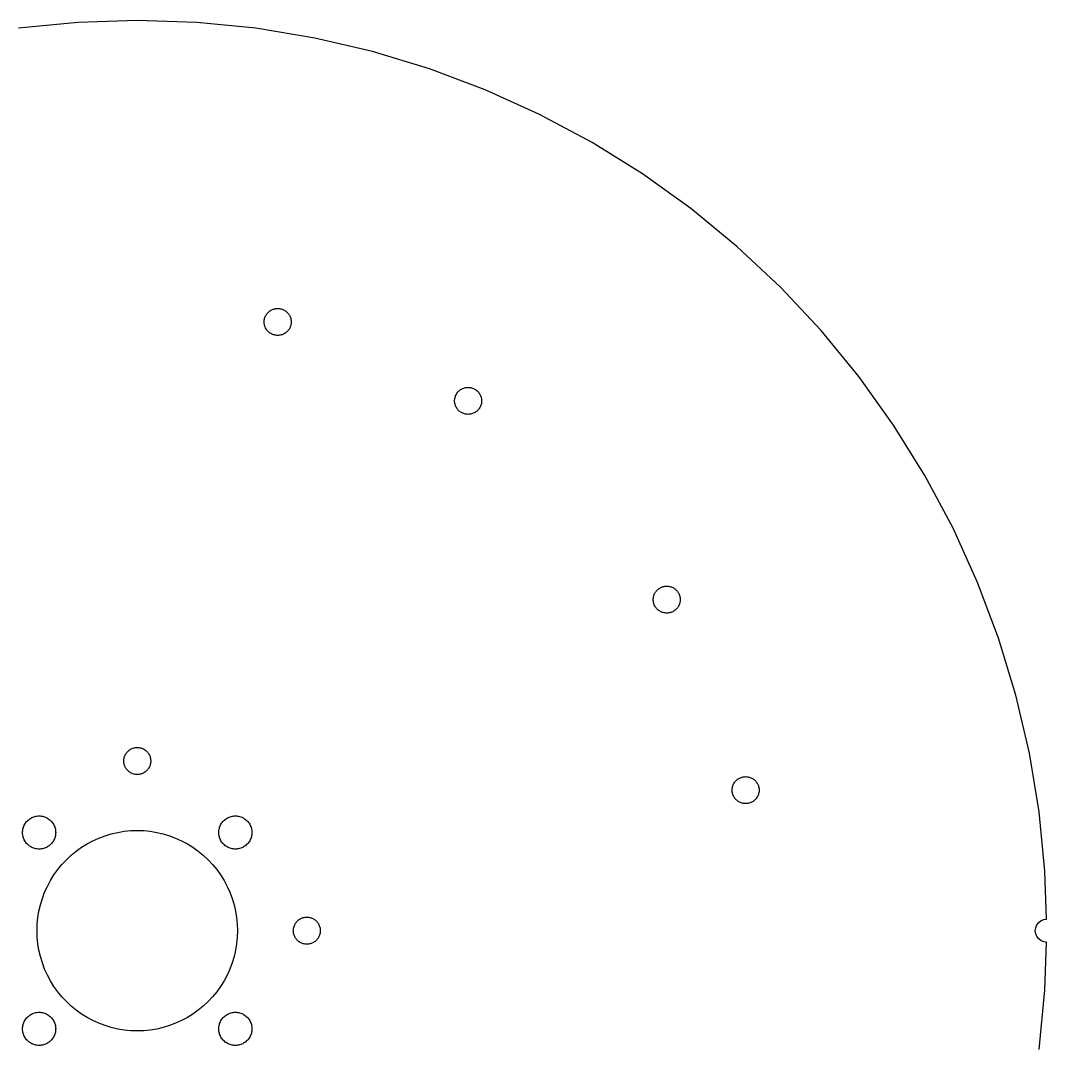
# Model space of a CAD drawing. Header units: metres. Extents: x -118 to 118, y -118 to 118.
# Drawn here: x -15.1 to 118, y -15.1 to 118 of the extents above; entities that cross this region are included whole.
import ezdxf

# ---------------------------------------------------------------- set-up
doc = ezdxf.new("R2010")
doc.units = ezdxf.units.M

msp = doc.modelspace()

# ---------------------------------------------------------------- linework, layer by layer
for p, q in [((-7.71756, 117.747), (-15.4021, 116.99)), ((0, 118), (-7.71756, 117.747)), ((7.71756, 117.747), (0, 118)), ((15.4021, 116.99), (7.71756, 117.747)), ((23.0206, 115.733), (15.4021, 116.99)), ((30.5406, 113.979), (23.0206, 115.733)), ((37.9299, 111.738), (30.5406, 113.979)), ((45.1566, 109.018), (37.9299, 111.738)), ((52.1901, 105.831), (45.1566, 109.018)), ((59, 102.191), (52.1901, 105.831)), ((65.5573, 98.1134), (59, 102.191)), ((71.8338, 93.6157), (65.5573, 98.1134)), ((77.8028, 88.7171), (71.8338, 93.6157)), ((83.4386, 83.4386), (77.8028, 88.7171)), ((88.7171, 77.8028), (83.4386, 83.4386)), ((16.7055, 79.799), (16.766, 79.8962)), ((16.766, 79.8962), (16.8327, 79.9893)), ((16.8327, 79.9893), (16.9053, 80.0778)), ((16.9053, 80.0778), (16.9836, 80.1614)), ((16.9836, 80.1614), (17.0672, 80.2397)), ((17.0672, 80.2397), (17.1557, 80.3123)), ((17.1557, 80.3123), (17.2488, 80.379)), ((17.2488, 80.379), (17.346, 80.4395)), ((17.346, 80.4395), (17.447, 80.4935)), ((17.447, 80.4935), (17.5513, 80.5408)), ((17.5513, 80.5408), (17.6585, 80.5811)), ((17.6585, 80.5811), (17.7681, 80.6143)), ((17.7681, 80.6143), (17.8796, 80.6403)), ((17.8796, 80.6403), (17.9926, 80.659)), ((17.9926, 80.659), (18.1066, 80.6702)), ((18.1066, 80.6702), (18.221, 80.674)), ((18.221, 80.674), (18.3355, 80.6702)), ((18.3355, 80.6702), (18.4494, 80.659)), ((18.4494, 80.659), (18.5624, 80.6403)), ((18.5624, 80.6403), (18.674, 80.6143)), ((18.674, 80.6143), (18.7836, 80.5811)), ((18.7836, 80.5811), (18.8907, 80.5408)), ((18.8907, 80.5408), (18.995, 80.4935)), ((18.995, 80.4935), (19.096, 80.4395)), ((19.096, 80.4395), (19.1933, 80.379)), ((19.1933, 80.379), (19.2864, 80.3123)), ((19.2864, 80.3123), (19.3749, 80.2397)), ((19.3749, 80.2397), (19.4585, 80.1614)), ((19.4585, 80.1614), (19.5367, 80.0778)), ((19.5367, 80.0778), (19.6094, 79.9893)), ((19.6094, 79.9893), (19.6761, 79.8962)), ((19.6761, 79.8962), (19.7366, 79.799)), ((16.471, 78.924), (16.4748, 79.0384)), ((16.4748, 78.8095), (16.471, 78.924)), ((16.4748, 79.0384), (16.486, 79.1524)), ((16.486, 78.6955), (16.4748, 78.8095)), ((16.486, 79.1524), (16.5047, 79.2654)), ((16.5047, 78.5826), (16.486, 78.6955)), ((16.5047, 79.2654), (16.5307, 79.3769)), ((16.5307, 78.471), (16.5047, 78.5826)), ((16.5307, 79.3769), (16.5639, 79.4865)), ((16.5639, 79.4865), (16.6042, 79.5937)), ((16.6042, 79.5937), (16.6515, 79.698)), ((16.6515, 79.698), (16.7055, 79.799)), ((19.7366, 79.799), (19.7906, 79.698)), ((19.7906, 79.698), (19.8378, 79.5937)), ((19.8378, 79.5937), (19.8782, 79.4865)), ((19.8782, 79.4865), (19.9114, 79.3769)), ((19.9114, 79.3769), (19.9374, 79.2654)), ((19.9374, 78.5826), (19.9114, 78.471)), ((19.9374, 79.2654), (19.9561, 79.1524)), ((19.9561, 78.6955), (19.9374, 78.5826)), ((19.9561, 79.1524), (19.9673, 79.0384)), ((19.9673, 78.8095), (19.9561, 78.6955)), ((19.9673, 79.0384), (19.971, 78.924)), ((19.971, 78.924), (19.9673, 78.8095)), ((16.5639, 78.3615), (16.5307, 78.471)), ((16.6042, 78.2543), (16.5639, 78.3615)), ((16.6515, 78.15), (16.6042, 78.2543)), ((16.7055, 78.049), (16.6515, 78.15)), ((16.766, 77.9517), (16.7055, 78.049)), ((16.8327, 77.8586), (16.766, 77.9517)), ((16.9053, 77.7701), (16.8327, 77.8586)), ((16.9836, 77.6865), (16.9053, 77.7701)), ((17.0672, 77.6082), (16.9836, 77.6865)), ((17.1557, 77.5356), (17.0672, 77.6082)), ((17.2488, 77.4689), (17.1557, 77.5356)), ((17.346, 77.4084), (17.2488, 77.4689)), ((17.447, 77.3544), (17.346, 77.4084)), ((17.5513, 77.3072), (17.447, 77.3544)), ((17.6585, 77.2668), (17.5513, 77.3072)), ((17.7681, 77.2336), (17.6585, 77.2668)), ((17.8796, 77.2076), (17.7681, 77.2336)), ((18.674, 77.2336), (18.5624, 77.2076)), ((18.7836, 77.2668), (18.674, 77.2336)), ((18.8907, 77.3072), (18.7836, 77.2668)), ((18.995, 77.3544), (18.8907, 77.3072)), ((19.096, 77.4084), (18.995, 77.3544)), ((19.1933, 77.4689), (19.096, 77.4084)), ((19.2864, 77.5356), (19.1933, 77.4689)), ((19.3749, 77.6082), (19.2864, 77.5356)), ((19.4585, 77.6865), (19.3749, 77.6082)), ((19.5367, 77.7701), (19.4585, 77.6865)), ((19.6094, 77.8586), (19.5367, 77.7701)), ((19.6761, 77.9517), (19.6094, 77.8586)), ((19.7366, 78.049), (19.6761, 77.9517)), ((19.7906, 78.15), (19.7366, 78.049)), ((19.8378, 78.2543), (19.7906, 78.15)), ((19.8782, 78.3615), (19.8378, 78.2543)), ((19.9114, 78.471), (19.8782, 78.3615)), ((93.6157, 71.8338), (88.7171, 77.8028)), ((17.9926, 77.1889), (17.8796, 77.2076)), ((18.1066, 77.1777), (17.9926, 77.1889)), ((18.221, 77.174), (18.1066, 77.1777)), ((18.3355, 77.1777), (18.221, 77.174)), ((18.4494, 77.1889), (18.3355, 77.1777)), ((18.5624, 77.2076), (18.4494, 77.1889)), ((98.1134, 65.5573), (93.6157, 71.8338)), ((41.2331, 69.1448), (41.2663, 69.2544)), ((41.2663, 69.2544), (41.3067, 69.3616)), ((41.3067, 69.3616), (41.3539, 69.4659)), ((41.3539, 69.4659), (41.4079, 69.5669)), ((41.4079, 69.5669), (41.4684, 69.6641)), ((41.4684, 69.6641), (41.5351, 69.7572)), ((41.5351, 69.7572), (41.6077, 69.8457)), ((41.6077, 69.8457), (41.686, 69.9293)), ((41.686, 69.9293), (41.7696, 70.0076)), ((41.7696, 70.0076), (41.8581, 70.0803)), ((41.8581, 70.0803), (41.9512, 70.147)), ((41.9512, 70.147), (42.0484, 70.2074)), ((42.0484, 70.2074), (42.1494, 70.2614)), ((42.1494, 70.2614), (42.2538, 70.3087)), ((42.2538, 70.3087), (42.3609, 70.349)), ((42.3609, 70.349), (42.4705, 70.3823)), ((42.4705, 70.3823), (42.582, 70.4083)), ((42.582, 70.4083), (42.695, 70.4269)), ((42.695, 70.4269), (42.809, 70.4381)), ((42.809, 70.4381), (42.9234, 70.4419)), ((42.9234, 70.4419), (43.0379, 70.4381)), ((43.0379, 70.4381), (43.1519, 70.4269)), ((43.1519, 70.4269), (43.2649, 70.4083)), ((43.2649, 70.4083), (43.3764, 70.3823)), ((43.3764, 70.3823), (43.486, 70.349)), ((43.486, 70.349), (43.5932, 70.3087)), ((43.5932, 70.3087), (43.6975, 70.2614)), ((43.6975, 70.2614), (43.7984, 70.2074)), ((43.7984, 70.2074), (43.8957, 70.147)), ((43.8957, 70.147), (43.9888, 70.0803)), ((43.9888, 70.0803), (44.0773, 70.0076)), ((44.0773, 70.0076), (44.1609, 69.9293)), ((44.1609, 69.9293), (44.2392, 69.8457)), ((44.2392, 69.8457), (44.3118, 69.7572)), ((44.3118, 69.7572), (44.3785, 69.6641)), ((44.3785, 69.6641), (44.439, 69.5669)), ((44.439, 69.5669), (44.493, 69.4659)), ((44.493, 69.4659), (44.5402, 69.3616)), ((44.5402, 69.3616), (44.5806, 69.2544)), ((44.5806, 69.2544), (44.6138, 69.1448)), ((41.1734, 68.6919), (41.1772, 68.8064)), ((41.1772, 68.5774), (41.1734, 68.6919)), ((41.1772, 68.8064), (41.1884, 68.9203)), ((41.1884, 68.4635), (41.1772, 68.5774)), ((41.1884, 68.9203), (41.2071, 69.0333)), ((41.2071, 68.3505), (41.1884, 68.4635)), ((41.2071, 69.0333), (41.2331, 69.1448)), ((41.2331, 68.239), (41.2071, 68.3505)), ((41.2663, 68.1294), (41.2331, 68.239)), ((41.3067, 68.0222), (41.2663, 68.1294)), ((41.3539, 67.9179), (41.3067, 68.0222)), ((41.4079, 67.8169), (41.3539, 67.9179)), ((44.493, 67.9179), (44.439, 67.8169)), ((44.5402, 68.0222), (44.493, 67.9179)), ((44.5806, 68.1294), (44.5402, 68.0222)), ((44.6138, 68.239), (44.5806, 68.1294)), ((44.6138, 69.1448), (44.6398, 69.0333)), ((44.6398, 68.3505), (44.6138, 68.239)), ((44.6398, 69.0333), (44.6585, 68.9203)), ((44.6585, 68.4635), (44.6398, 68.3505)), ((44.6585, 68.9203), (44.6697, 68.8064)), ((44.6697, 68.5774), (44.6585, 68.4635)), ((44.6697, 68.8064), (44.6734, 68.6919)), ((44.6734, 68.6919), (44.6697, 68.5774)), ((41.4684, 67.7196), (41.4079, 67.8169)), ((41.5351, 67.6266), (41.4684, 67.7196)), ((41.6077, 67.538), (41.5351, 67.6266)), ((41.686, 67.4545), (41.6077, 67.538)), ((41.7696, 67.3762), (41.686, 67.4545)), ((41.8581, 67.3035), (41.7696, 67.3762)), ((41.9512, 67.2368), (41.8581, 67.3035)), ((42.0484, 67.1763), (41.9512, 67.2368)), ((42.1494, 67.1224), (42.0484, 67.1763)), ((42.2538, 67.0751), (42.1494, 67.1224)), ((42.3609, 67.0348), (42.2538, 67.0751)), ((42.4705, 67.0015), (42.3609, 67.0348)), ((42.582, 66.9755), (42.4705, 67.0015)), ((42.695, 66.9569), (42.582, 66.9755)), ((42.809, 66.9456), (42.695, 66.9569)), ((42.9234, 66.9419), (42.809, 66.9456)), ((43.0379, 66.9456), (42.9234, 66.9419)), ((43.1519, 66.9569), (43.0379, 66.9456)), ((43.2649, 66.9755), (43.1519, 66.9569)), ((43.3764, 67.0015), (43.2649, 66.9755)), ((43.486, 67.0348), (43.3764, 67.0015)), ((43.5932, 67.0751), (43.486, 67.0348)), ((43.6975, 67.1224), (43.5932, 67.0751)), ((43.7984, 67.1763), (43.6975, 67.1224)), ((43.8957, 67.2368), (43.7984, 67.1763)), ((43.9888, 67.3035), (43.8957, 67.2368)), ((44.0773, 67.3762), (43.9888, 67.3035)), ((44.1609, 67.4545), (44.0773, 67.3762)), ((44.2392, 67.538), (44.1609, 67.4545)), ((44.3118, 67.6266), (44.2392, 67.538)), ((44.3785, 67.7196), (44.3118, 67.6266)), ((44.439, 67.8169), (44.3785, 67.7196)), ((102.191, 59), (98.1134, 65.5573)), ((105.831, 52.1901), (102.191, 59)), ((109.018, 45.1566), (105.831, 52.1901)), ((67.2368, 43.8957), (67.3035, 43.9888)), ((67.3035, 43.9888), (67.3762, 44.0773)), ((67.3762, 44.0773), (67.4545, 44.1609)), ((67.4545, 44.1609), (67.538, 44.2392)), ((67.538, 44.2392), (67.6266, 44.3118)), ((67.6266, 44.3118), (67.7196, 44.3785)), ((67.7196, 44.3785), (67.8169, 44.439)), ((67.8169, 44.439), (67.9179, 44.493)), ((67.9179, 44.493), (68.0222, 44.5402)), ((68.0222, 44.5402), (68.1294, 44.5806)), ((68.1294, 44.5806), (68.239, 44.6138)), ((68.239, 44.6138), (68.3505, 44.6398)), ((68.3505, 44.6398), (68.4635, 44.6585)), ((68.4635, 44.6585), (68.5774, 44.6697)), ((68.5774, 44.6697), (68.6919, 44.6734)), ((68.6919, 44.6734), (68.8064, 44.6697)), ((68.8064, 44.6697), (68.9203, 44.6585)), ((68.9203, 44.6585), (69.0333, 44.6398)), ((69.0333, 44.6398), (69.1448, 44.6138)), ((69.1448, 44.6138), (69.2544, 44.5806)), ((69.2544, 44.5806), (69.3616, 44.5402)), ((69.3616, 44.5402), (69.4659, 44.493)), ((69.4659, 44.493), (69.5669, 44.439)), ((69.5669, 44.439), (69.6641, 44.3785)), ((69.6641, 44.3785), (69.7572, 44.3118)), ((69.7572, 44.3118), (69.8457, 44.2392)), ((69.8457, 44.2392), (69.9293, 44.1609)), ((69.9293, 44.1609), (70.0076, 44.0773)), ((70.0076, 44.0773), (70.0803, 43.9888)), ((70.0803, 43.9888), (70.147, 43.8957)), ((111.738, 37.9299), (109.018, 45.1566)), ((66.9419, 42.9234), (66.9456, 43.0379)), ((66.9456, 42.809), (66.9419, 42.9234)), ((66.9456, 43.0379), (66.9569, 43.1519)), ((66.9569, 42.695), (66.9456, 42.809)), ((66.9569, 43.1519), (66.9755, 43.2649)), ((66.9755, 42.582), (66.9569, 42.695)), ((66.9755, 43.2649), (67.0015, 43.3764)), ((67.0015, 43.3764), (67.0348, 43.486)), ((67.0348, 43.486), (67.0751, 43.5932)), ((67.0751, 43.5932), (67.1224, 43.6975)), ((67.1224, 43.6975), (67.1763, 43.7984)), ((67.1763, 43.7984), (67.2368, 43.8957)), ((70.147, 43.8957), (70.2074, 43.7984)), ((70.2074, 43.7984), (70.2614, 43.6975)), ((70.2614, 43.6975), (70.3087, 43.5932)), ((70.3087, 43.5932), (70.349, 43.486)), ((70.349, 43.486), (70.3823, 43.3764)), ((70.3823, 43.3764), (70.4083, 43.2649)), ((70.4083, 43.2649), (70.4269, 43.1519)), ((70.4269, 42.695), (70.4083, 42.582)), ((70.4269, 43.1519), (70.4381, 43.0379)), ((70.4381, 42.809), (70.4269, 42.695)), ((70.4381, 43.0379), (70.4419, 42.9234)), ((70.4419, 42.9234), (70.4381, 42.809)), ((67.0015, 42.4705), (66.9755, 42.582)), ((67.0348, 42.3609), (67.0015, 42.4705)), ((67.0751, 42.2538), (67.0348, 42.3609)), ((67.1224, 42.1494), (67.0751, 42.2538)), ((67.1763, 42.0484), (67.1224, 42.1494)), ((67.2368, 41.9512), (67.1763, 42.0484)), ((67.3035, 41.8581), (67.2368, 41.9512)), ((67.3762, 41.7696), (67.3035, 41.8581)), ((67.4545, 41.686), (67.3762, 41.7696)), ((67.538, 41.6077), (67.4545, 41.686)), ((67.6266, 41.5351), (67.538, 41.6077)), ((67.7196, 41.4684), (67.6266, 41.5351)), ((67.8169, 41.4079), (67.7196, 41.4684)), ((67.9179, 41.3539), (67.8169, 41.4079)), ((68.0222, 41.3067), (67.9179, 41.3539)), ((68.1294, 41.2663), (68.0222, 41.3067)), ((69.3616, 41.3067), (69.2544, 41.2663)), ((69.4659, 41.3539), (69.3616, 41.3067)), ((69.5669, 41.4079), (69.4659, 41.3539)), ((69.6641, 41.4684), (69.5669, 41.4079)), ((69.7572, 41.5351), (69.6641, 41.4684)), ((69.8457, 41.6077), (69.7572, 41.5351)), ((69.9293, 41.686), (69.8457, 41.6077)), ((70.0076, 41.7696), (69.9293, 41.686)), ((70.0803, 41.8581), (70.0076, 41.7696)), ((70.147, 41.9512), (70.0803, 41.8581)), ((70.2074, 42.0484), (70.147, 41.9512)), ((70.2614, 42.1494), (70.2074, 42.0484)), ((70.3087, 42.2538), (70.2614, 42.1494)), ((70.349, 42.3609), (70.3087, 42.2538)), ((70.3823, 42.4705), (70.349, 42.3609)), ((70.4083, 42.582), (70.3823, 42.4705)), ((68.239, 41.2331), (68.1294, 41.2663)), ((68.3505, 41.2071), (68.239, 41.2331)), ((68.4635, 41.1884), (68.3505, 41.2071)), ((68.5774, 41.1772), (68.4635, 41.1884)), ((68.6919, 41.1734), (68.5774, 41.1772)), ((68.8064, 41.1772), (68.6919, 41.1734)), ((68.9203, 41.1884), (68.8064, 41.1772)), ((69.0333, 41.2071), (68.9203, 41.1884)), ((69.1448, 41.2331), (69.0333, 41.2071)), ((69.2544, 41.2663), (69.1448, 41.2331)), ((113.979, 30.5406), (111.738, 37.9299)), ((115.733, 23.0206), (113.979, 30.5406)), ((-1.65712, 22.5625), (-1.61678, 22.6697)), ((-1.61678, 22.6697), (-1.56952, 22.774)), ((-1.56952, 22.774), (-1.51553, 22.875)), ((-1.51553, 22.875), (-1.45506, 22.9722)), ((-1.45506, 22.9722), (-1.38837, 23.0653)), ((-1.38837, 23.0653), (-1.31572, 23.1539)), ((-1.31572, 23.1539), (-1.23743, 23.2374)), ((-1.23743, 23.2374), (-1.15385, 23.3157)), ((-1.15385, 23.3157), (-1.06532, 23.3884)), ((-1.06532, 23.3884), (-0.972244, 23.4551)), ((-0.972244, 23.4551), (-0.875, 23.5155)), ((-0.875, 23.5155), (-0.774002, 23.5695)), ((-0.774002, 23.5695), (-0.669693, 23.6168)), ((-0.669693, 23.6168), (-0.562515, 23.6571)), ((-0.562515, 23.6571), (-0.452927, 23.6904)), ((-0.452927, 23.6904), (-0.3414, 23.7164)), ((-0.3414, 23.7164), (-0.228409, 23.735)), ((-0.228409, 23.735), (-0.114441, 23.7462)), ((-0.114441, 23.7462), (0, 23.75)), ((0, 23.75), (0.114441, 23.7462)), ((0.114441, 23.7462), (0.228409, 23.735)), ((0.228409, 23.735), (0.3414, 23.7164)), ((0.3414, 23.7164), (0.452927, 23.6904)), ((0.452927, 23.6904), (0.562515, 23.6571)), ((0.562515, 23.6571), (0.669693, 23.6168)), ((0.669693, 23.6168), (0.774002, 23.5695)), ((0.774002, 23.5695), (0.875, 23.5155)), ((0.875, 23.5155), (0.972244, 23.4551)), ((0.972244, 23.4551), (1.06532, 23.3884)), ((1.06532, 23.3884), (1.15385, 23.3157)), ((1.15385, 23.3157), (1.23743, 23.2374)), ((1.23743, 23.2374), (1.31572, 23.1539)), ((1.31572, 23.1539), (1.38837, 23.0653)), ((1.38837, 23.0653), (1.45506, 22.9722)), ((1.45506, 22.9722), (1.51553, 22.875)), ((1.51553, 22.875), (1.56952, 22.774)), ((1.56952, 22.774), (1.61678, 22.6697)), ((1.61678, 22.6697), (1.65712, 22.5625)), ((116.99, 15.4021), (115.733, 23.0206)), ((-1.75, 22), (-1.74625, 22.1144)), ((-1.74625, 21.8855), (-1.75, 22)), ((-1.74625, 22.1144), (-1.73502, 22.2284)), ((-1.73502, 21.7716), (-1.74625, 21.8855)), ((-1.73502, 22.2284), (-1.71637, 22.3414)), ((-1.71637, 21.6586), (-1.73502, 21.7716)), ((-1.71637, 22.3414), (-1.69037, 22.4529)), ((-1.69037, 21.5471), (-1.71637, 21.6586)), ((-1.69037, 22.4529), (-1.65712, 22.5625)), ((-1.65712, 21.4375), (-1.69037, 21.5471)), ((-1.61678, 21.3303), (-1.65712, 21.4375)), ((-1.56952, 21.226), (-1.61678, 21.3303)), ((1.61678, 21.3303), (1.56952, 21.226)), ((1.65712, 21.4375), (1.61678, 21.3303)), ((1.65712, 22.5625), (1.69037, 22.4529)), ((1.69037, 21.5471), (1.65712, 21.4375)), ((1.69037, 22.4529), (1.71637, 22.3414)), ((1.71637, 21.6586), (1.69037, 21.5471)), ((1.71637, 22.3414), (1.73502, 22.2284)), ((1.73502, 21.7716), (1.71637, 21.6586)), ((1.73502, 22.2284), (1.74625, 22.1144)), ((1.74625, 21.8855), (1.73502, 21.7716)), ((1.74625, 22.1144), (1.75, 22)), ((1.75, 22), (1.74625, 21.8855)), ((-1.51553, 21.125), (-1.56952, 21.226)), ((-1.45506, 21.0277), (-1.51553, 21.125)), ((-1.38837, 20.9347), (-1.45506, 21.0277)), ((-1.31572, 20.8461), (-1.38837, 20.9347)), ((-1.23743, 20.7626), (-1.31572, 20.8461)), ((-1.15385, 20.6843), (-1.23743, 20.7626)), ((-1.06532, 20.6116), (-1.15385, 20.6843)), ((-0.972244, 20.5449), (-1.06532, 20.6116)), ((-0.875, 20.4845), (-0.972244, 20.5449)), ((-0.774002, 20.4305), (-0.875, 20.4845)), ((-0.669693, 20.3832), (-0.774002, 20.4305)), ((-0.562515, 20.3429), (-0.669693, 20.3832)), ((-0.452927, 20.3096), (-0.562515, 20.3429)), ((-0.3414, 20.2836), (-0.452927, 20.3096)), ((-0.228409, 20.265), (-0.3414, 20.2836)), ((-0.114441, 20.2537), (-0.228409, 20.265)), ((0, 20.25), (-0.114441, 20.2537)), ((0.114441, 20.2537), (0, 20.25)), ((0.228409, 20.265), (0.114441, 20.2537)), ((0.3414, 20.2836), (0.228409, 20.265)), ((0.452927, 20.3096), (0.3414, 20.2836)), ((0.562515, 20.3429), (0.452927, 20.3096)), ((0.669693, 20.3832), (0.562515, 20.3429)), ((0.774002, 20.4305), (0.669693, 20.3832)), ((0.875, 20.4845), (0.774002, 20.4305)), ((0.972244, 20.5449), (0.875, 20.4845)), ((1.06532, 20.6116), (0.972244, 20.5449)), ((1.15385, 20.6843), (1.06532, 20.6116)), ((1.23743, 20.7626), (1.15385, 20.6843)), ((1.31572, 20.8461), (1.23743, 20.7626)), ((1.38837, 20.9347), (1.31572, 20.8461)), ((1.45506, 21.0277), (1.38837, 20.9347)), ((1.51553, 21.125), (1.45506, 21.0277)), ((1.56952, 21.226), (1.51553, 21.125)), ((78.8095, 19.9673), (78.924, 19.971)), ((78.924, 19.971), (79.0384, 19.9673)), ((77.2076, 18.5624), (77.2336, 18.674)), ((77.2336, 18.674), (77.2668, 18.7836)), ((77.2668, 18.7836), (77.3072, 18.8907)), ((77.3072, 18.8907), (77.3544, 18.995)), ((77.3544, 18.995), (77.4084, 19.096)), ((77.4084, 19.096), (77.4689, 19.1933)), ((77.4689, 19.1933), (77.5356, 19.2864)), ((77.5356, 19.2864), (77.6082, 19.3749)), ((77.6082, 19.3749), (77.6865, 19.4585)), ((77.6865, 19.4585), (77.7701, 19.5367)), ((77.7701, 19.5367), (77.8586, 19.6094)), ((77.8586, 19.6094), (77.9517, 19.6761)), ((77.9517, 19.6761), (78.049, 19.7366)), ((78.049, 19.7366), (78.15, 19.7906)), ((78.15, 19.7906), (78.2543, 19.8378)), ((78.2543, 19.8378), (78.3615, 19.8782)), ((78.3615, 19.8782), (78.471, 19.9114)), ((78.471, 19.9114), (78.5826, 19.9374)), ((78.5826, 19.9374), (78.6955, 19.9561)), ((78.6955, 19.9561), (78.8095, 19.9673)), ((79.0384, 19.9673), (79.1524, 19.9561)), ((79.1524, 19.9561), (79.2654, 19.9374)), ((79.2654, 19.9374), (79.3769, 19.9114)), ((79.3769, 19.9114), (79.4865, 19.8782)), ((79.4865, 19.8782), (79.5937, 19.8378)), ((79.5937, 19.8378), (79.698, 19.7906)), ((79.698, 19.7906), (79.799, 19.7366)), ((79.799, 19.7366), (79.8962, 19.6761)), ((79.8962, 19.6761), (79.9893, 19.6094)), ((79.9893, 19.6094), (80.0778, 19.5367)), ((80.0778, 19.5367), (80.1614, 19.4585)), ((80.1614, 19.4585), (80.2397, 19.3749)), ((80.2397, 19.3749), (80.3123, 19.2864)), ((80.3123, 19.2864), (80.379, 19.1933)), ((80.379, 19.1933), (80.4395, 19.096)), ((80.4395, 19.096), (80.4935, 18.995)), ((80.4935, 18.995), (80.5408, 18.8907)), ((80.5408, 18.8907), (80.5811, 18.7836)), ((80.5811, 18.7836), (80.6143, 18.674)), ((80.6143, 18.674), (80.6403, 18.5624)), ((77.174, 18.221), (77.1777, 18.3355)), ((77.1777, 18.1066), (77.174, 18.221)), ((77.1777, 18.3355), (77.1889, 18.4494)), ((77.1889, 17.9926), (77.1777, 18.1066)), ((77.1889, 18.4494), (77.2076, 18.5624)), ((77.2076, 17.8796), (77.1889, 17.9926)), ((77.2336, 17.7681), (77.2076, 17.8796)), ((77.2668, 17.6585), (77.2336, 17.7681)), ((77.3072, 17.5513), (77.2668, 17.6585)), ((77.3544, 17.447), (77.3072, 17.5513)), ((77.4084, 17.346), (77.3544, 17.447)), ((77.4689, 17.2488), (77.4084, 17.346)), ((80.4395, 17.346), (80.379, 17.2488)), ((80.4935, 17.447), (80.4395, 17.346)), ((80.5408, 17.5513), (80.4935, 17.447)), ((80.5811, 17.6585), (80.5408, 17.5513)), ((80.6143, 17.7681), (80.5811, 17.6585)), ((80.6403, 17.8796), (80.6143, 17.7681)), ((80.6403, 18.5624), (80.659, 18.4494)), ((80.659, 17.9926), (80.6403, 17.8796)), ((80.659, 18.4494), (80.6702, 18.3355)), ((80.6702, 18.1066), (80.659, 17.9926)), ((80.6702, 18.3355), (80.674, 18.221)), ((80.674, 18.221), (80.6702, 18.1066)), ((77.5356, 17.1557), (77.4689, 17.2488)), ((77.6082, 17.0672), (77.5356, 17.1557)), ((77.6865, 16.9836), (77.6082, 17.0672)), ((77.7701, 16.9053), (77.6865, 16.9836)), ((77.8586, 16.8327), (77.7701, 16.9053)), ((77.9517, 16.766), (77.8586, 16.8327)), ((78.049, 16.7055), (77.9517, 16.766)), ((78.15, 16.6515), (78.049, 16.7055)), ((78.2543, 16.6042), (78.15, 16.6515)), ((78.3615, 16.5639), (78.2543, 16.6042)), ((78.471, 16.5307), (78.3615, 16.5639)), ((78.5826, 16.5047), (78.471, 16.5307)), ((78.6955, 16.486), (78.5826, 16.5047)), ((78.8095, 16.4748), (78.6955, 16.486)), ((78.924, 16.471), (78.8095, 16.4748)), ((79.0384, 16.4748), (78.924, 16.471)), ((79.1524, 16.486), (79.0384, 16.4748)), ((79.2654, 16.5047), (79.1524, 16.486)), ((79.3769, 16.5307), (79.2654, 16.5047)), ((79.4865, 16.5639), (79.3769, 16.5307)), ((79.5937, 16.6042), (79.4865, 16.5639)), ((79.698, 16.6515), (79.5937, 16.6042)), ((79.799, 16.7055), (79.698, 16.6515)), ((79.8962, 16.766), (79.799, 16.7055)), ((79.9893, 16.8327), (79.8962, 16.766)), ((80.0778, 16.9053), (79.9893, 16.8327)), ((80.1614, 16.9836), (80.0778, 16.9053)), ((80.2397, 17.0672), (80.1614, 16.9836)), ((80.3123, 17.1557), (80.2397, 17.0672)), ((80.379, 17.2488), (80.3123, 17.1557)), ((-13.8029, 14.5899), (-13.6788, 14.6562)), ((-13.6788, 14.6562), (-13.5507, 14.7142)), ((-13.5507, 14.7142), (-13.419, 14.7638)), ((-13.419, 14.7638), (-13.2844, 14.8047)), ((-13.2844, 14.8047), (-13.1474, 14.8366)), ((-13.1474, 14.8366), (-13.0085, 14.8595)), ((-13.0085, 14.8595), (-12.8685, 14.8733)), ((-12.8685, 14.8733), (-12.7279, 14.8779)), ((-12.7279, 14.8779), (-12.5873, 14.8733)), ((-12.5873, 14.8733), (-12.4473, 14.8595)), ((-12.4473, 14.8595), (-12.3085, 14.8366)), ((-12.3085, 14.8366), (-12.1714, 14.8047)), ((-12.1714, 14.8047), (-12.0368, 14.7638)), ((-12.0368, 14.7638), (-11.9052, 14.7142)), ((-11.9052, 14.7142), (-11.777, 14.6562)), ((-11.777, 14.6562), (-11.6529, 14.5899)), ((11.6529, 14.5899), (11.777, 14.6562)), ((11.777, 14.6562), (11.9052, 14.7142)), ((11.9052, 14.7142), (12.0368, 14.7638)), ((12.0368, 14.7638), (12.1714, 14.8047)), ((12.1714, 14.8047), (12.3085, 14.8366)), ((12.3085, 14.8366), (12.4473, 14.8595)), ((12.4473, 14.8595), (12.5873, 14.8733)), ((12.5873, 14.8733), (12.7279, 14.8779)), ((12.7279, 14.8779), (12.8685, 14.8733)), ((12.8685, 14.8733), (13.0085, 14.8595)), ((13.0085, 14.8595), (13.1474, 14.8366)), ((13.1474, 14.8366), (13.2844, 14.8047)), ((13.2844, 14.8047), (13.419, 14.7638)), ((13.419, 14.7638), (13.5507, 14.7142)), ((13.5507, 14.7142), (13.6788, 14.6562)), ((13.6788, 14.6562), (13.8029, 14.5899)), ((117.747, 7.71756), (116.99, 15.4021)), ((-14.8047, 13.2844), (-14.7638, 13.419)), ((-14.7638, 13.419), (-14.7142, 13.5507)), ((-14.7142, 13.5507), (-14.6562, 13.6788)), ((-14.6562, 13.6788), (-14.5899, 13.8029)), ((-14.5899, 13.8029), (-14.5156, 13.9224)), ((-14.5156, 13.9224), (-14.4336, 14.0368)), ((-14.4336, 14.0368), (-14.3444, 14.1455)), ((-14.3444, 14.1455), (-14.2482, 14.2482)), ((-14.2482, 14.2482), (-14.1455, 14.3444)), ((-14.1455, 14.3444), (-14.0368, 14.4336)), ((-14.0368, 14.4336), (-13.9224, 14.5156)), ((-13.9224, 14.5156), (-13.8029, 14.5899)), ((-11.6529, 14.5899), (-11.5334, 14.5156)), ((-11.5334, 14.5156), (-11.4191, 14.4336)), ((-11.4191, 14.4336), (-11.3103, 14.3444)), ((-11.3103, 14.3444), (-11.2076, 14.2482)), ((-11.2076, 14.2482), (-11.1115, 14.1455)), ((-11.1115, 14.1455), (-11.0222, 14.0368)), ((-11.0222, 14.0368), (-10.9403, 13.9224)), ((-10.9403, 13.9224), (-10.866, 13.8029)), ((-10.866, 13.8029), (-10.7996, 13.6788)), ((-10.7996, 13.6788), (-10.7416, 13.5507)), ((-10.7416, 13.5507), (-10.692, 13.419)), ((-10.692, 13.419), (-10.6512, 13.2844)), ((10.6512, 13.2844), (10.692, 13.419)), ((10.692, 13.419), (10.7416, 13.5507)), ((10.7416, 13.5507), (10.7996, 13.6788)), ((10.7996, 13.6788), (10.866, 13.8029)), ((10.866, 13.8029), (10.9403, 13.9224)), ((10.9403, 13.9224), (11.0222, 14.0368)), ((11.0222, 14.0368), (11.1115, 14.1455)), ((11.1115, 14.1455), (11.2076, 14.2482)), ((11.2076, 14.2482), (11.3103, 14.3444)), ((11.3103, 14.3444), (11.4191, 14.4336)), ((11.4191, 14.4336), (11.5334, 14.5156)), ((11.5334, 14.5156), (11.6529, 14.5899)), ((13.8029, 14.5899), (13.9224, 14.5156)), ((13.9224, 14.5156), (14.0368, 14.4336)), ((14.0368, 14.4336), (14.1455, 14.3444)), ((14.1455, 14.3444), (14.2482, 14.2482)), ((14.2482, 14.2482), (14.3444, 14.1455)), ((14.3444, 14.1455), (14.4336, 14.0368)), ((14.4336, 14.0368), (14.5156, 13.9224)), ((14.5156, 13.9224), (14.5899, 13.8029)), ((14.5899, 13.8029), (14.6562, 13.6788)), ((14.6562, 13.6788), (14.7142, 13.5507)), ((14.7142, 13.5507), (14.7638, 13.419)), ((14.7638, 13.419), (14.8047, 13.2844)), ((-14.8779, 12.7279), (-14.8733, 12.8685)), ((-14.8733, 12.5873), (-14.8779, 12.7279)), ((-14.8733, 12.8685), (-14.8595, 13.0085)), ((-14.8595, 12.4473), (-14.8733, 12.5873)), ((-14.8595, 13.0085), (-14.8366, 13.1474)), ((-14.8366, 12.3085), (-14.8595, 12.4473)), ((-14.8366, 13.1474), (-14.8047, 13.2844)), ((-14.8047, 12.1714), (-14.8366, 12.3085)), ((-14.7638, 12.0368), (-14.8047, 12.1714)), ((-14.7142, 11.9052), (-14.7638, 12.0368)), ((-10.692, 12.0368), (-10.7416, 11.9052)), ((-10.6512, 12.1714), (-10.692, 12.0368)), ((-10.6512, 13.2844), (-10.6192, 13.1474)), ((-10.6192, 12.3085), (-10.6512, 12.1714)), ((-10.6192, 13.1474), (-10.5963, 13.0085)), ((-10.5963, 12.4473), (-10.6192, 12.3085)), ((-10.5963, 13.0085), (-10.5825, 12.8685)), ((-10.5825, 12.5873), (-10.5963, 12.4473)), ((-10.5825, 12.8685), (-10.5779, 12.7279)), ((-10.5779, 12.7279), (-10.5825, 12.5873)), ((-5.74974, 11.6593), (-4.97488, 12.0104)), ((-4.97488, 12.0104), (-4.17871, 12.3101)), ((-4.17871, 12.3101), (-3.36464, 12.557)), ((-3.36464, 12.557), (-2.53616, 12.7502)), ((-2.53616, 12.7502), (-1.69684, 12.8888)), ((-1.69684, 12.8888), (-0.850235, 12.9722)), ((-0.850235, 12.9722), (0, 13)), ((0, 13), (0.850235, 12.9722)), ((0.850235, 12.9722), (1.69684, 12.8888)), ((1.69684, 12.8888), (2.53616, 12.7502)), ((2.53616, 12.7502), (3.36464, 12.557)), ((3.36464, 12.557), (4.17871, 12.3101)), ((4.17871, 12.3101), (4.97488, 12.0104)), ((4.97488, 12.0104), (5.74974, 11.6593)), ((10.5779, 12.7279), (10.5825, 12.8685)), ((10.5825, 12.5873), (10.5779, 12.7279)), ((10.5825, 12.8685), (10.5963, 13.0085)), ((10.5963, 12.4473), (10.5825, 12.5873)), ((10.5963, 13.0085), (10.6192, 13.1474)), ((10.6192, 12.3085), (10.5963, 12.4473)), ((10.6192, 13.1474), (10.6512, 13.2844)), ((10.6512, 12.1714), (10.6192, 12.3085)), ((10.692, 12.0368), (10.6512, 12.1714)), ((10.7416, 11.9052), (10.692, 12.0368)), ((14.7638, 12.0368), (14.7142, 11.9052)), ((14.8047, 12.1714), (14.7638, 12.0368)), ((14.8047, 13.2844), (14.8366, 13.1474)), ((14.8366, 12.3085), (14.8047, 12.1714)), ((14.8366, 13.1474), (14.8595, 13.0085)), ((14.8595, 12.4473), (14.8366, 12.3085)), ((14.8595, 13.0085), (14.8733, 12.8685)), ((14.8733, 12.5873), (14.8595, 12.4473)), ((14.8733, 12.8685), (14.8779, 12.7279)), ((14.8779, 12.7279), (14.8733, 12.5873)), ((-14.6562, 11.777), (-14.7142, 11.9052)), ((-14.5899, 11.6529), (-14.6562, 11.777)), ((-14.5156, 11.5334), (-14.5899, 11.6529)), ((-14.4336, 11.4191), (-14.5156, 11.5334)), ((-14.3444, 11.3103), (-14.4336, 11.4191)), ((-14.2482, 11.2076), (-14.3444, 11.3103)), ((-14.1455, 11.1115), (-14.2482, 11.2076)), ((-14.0368, 11.0222), (-14.1455, 11.1115)), ((-13.9224, 10.9403), (-14.0368, 11.0222)), ((-13.8029, 10.866), (-13.9224, 10.9403)), ((-13.6788, 10.7996), (-13.8029, 10.866)), ((-13.5507, 10.7416), (-13.6788, 10.7996)), ((-13.419, 10.692), (-13.5507, 10.7416)), ((-13.2844, 10.6512), (-13.419, 10.692)), ((-13.1474, 10.6192), (-13.2844, 10.6512)), ((-12.1714, 10.6512), (-12.3085, 10.6192)), ((-12.0368, 10.692), (-12.1714, 10.6512)), ((-11.9052, 10.7416), (-12.0368, 10.692)), ((-11.777, 10.7996), (-11.9052, 10.7416)), ((-11.6529, 10.866), (-11.777, 10.7996)), ((-11.5334, 10.9403), (-11.6529, 10.866)), ((-11.4191, 11.0222), (-11.5334, 10.9403)), ((-11.3103, 11.1115), (-11.4191, 11.0222)), ((-11.2076, 11.2076), (-11.3103, 11.1115)), ((-11.1115, 11.3103), (-11.2076, 11.2076)), ((-11.0222, 11.4191), (-11.1115, 11.3103)), ((-10.9403, 11.5334), (-11.0222, 11.4191)), ((-10.866, 11.6529), (-10.9403, 11.5334)), ((-10.7996, 11.777), (-10.866, 11.6529)), ((-10.7416, 11.9052), (-10.7996, 11.777)), ((-7.91389, 10.3136), (-7.22241, 10.8091)), ((-7.22241, 10.8091), (-6.5, 11.2583)), ((-6.5, 11.2583), (-5.74974, 11.6593)), ((5.74974, 11.6593), (6.5, 11.2583)), ((6.5, 11.2583), (7.22241, 10.8091)), ((7.22241, 10.8091), (7.91389, 10.3136)), ((10.7996, 11.777), (10.7416, 11.9052)), ((10.866, 11.6529), (10.7996, 11.777)), ((10.9403, 11.5334), (10.866, 11.6529)), ((11.0222, 11.4191), (10.9403, 11.5334)), ((11.1115, 11.3103), (11.0222, 11.4191)), ((11.2076, 11.2076), (11.1115, 11.3103)), ((11.3103, 11.1115), (11.2076, 11.2076)), ((11.4191, 11.0222), (11.3103, 11.1115)), ((11.5334, 10.9403), (11.4191, 11.0222)), ((11.6529, 10.866), (11.5334, 10.9403)), ((11.777, 10.7996), (11.6529, 10.866)), ((11.9052, 10.7416), (11.777, 10.7996)), ((12.0368, 10.692), (11.9052, 10.7416)), ((12.1714, 10.6512), (12.0368, 10.692)), ((12.3085, 10.6192), (12.1714, 10.6512)), ((13.2844, 10.6512), (13.1474, 10.6192)), ((13.419, 10.692), (13.2844, 10.6512)), ((13.5507, 10.7416), (13.419, 10.692)), ((13.6788, 10.7996), (13.5507, 10.7416)), ((13.8029, 10.866), (13.6788, 10.7996)), ((13.9224, 10.9403), (13.8029, 10.866)), ((14.0368, 11.0222), (13.9224, 10.9403)), ((14.1455, 11.1115), (14.0368, 11.0222)), ((14.2482, 11.2076), (14.1455, 11.1115)), ((14.3444, 11.3103), (14.2482, 11.2076)), ((14.4336, 11.4191), (14.3444, 11.3103)), ((14.5156, 11.5334), (14.4336, 11.4191)), ((14.5899, 11.6529), (14.5156, 11.5334)), ((14.6562, 11.777), (14.5899, 11.6529)), ((14.7142, 11.9052), (14.6562, 11.777)), ((-13.0085, 10.5963), (-13.1474, 10.6192)), ((-12.8685, 10.5825), (-13.0085, 10.5963)), ((-12.7279, 10.5779), (-12.8685, 10.5825)), ((-12.5873, 10.5825), (-12.7279, 10.5779)), ((-12.4473, 10.5963), (-12.5873, 10.5825)), ((-12.3085, 10.6192), (-12.4473, 10.5963)), ((-9.19238, 9.19238), (-8.57149, 9.77391)), ((-8.57149, 9.77391), (-7.91389, 10.3136)), ((7.91389, 10.3136), (8.57149, 9.77391)), ((8.57149, 9.77391), (9.19238, 9.19238)), ((12.4473, 10.5963), (12.3085, 10.6192)), ((12.5873, 10.5825), (12.4473, 10.5963)), ((12.7279, 10.5779), (12.5873, 10.5825)), ((12.8685, 10.5825), (12.7279, 10.5779)), ((13.0085, 10.5963), (12.8685, 10.5825)), ((13.1474, 10.6192), (13.0085, 10.5963)), ((-10.3136, 7.91389), (-9.77391, 8.57149)), ((-9.77391, 8.57149), (-9.19238, 9.19238)), ((9.19238, 9.19238), (9.77391, 8.57149)), ((9.77391, 8.57149), (10.3136, 7.91389)), ((-11.2583, 6.5), (-10.8091, 7.22241)), ((-10.8091, 7.22241), (-10.3136, 7.91389)), ((10.3136, 7.91389), (10.8091, 7.22241)), ((10.8091, 7.22241), (11.2583, 6.5)), ((117.951, 1.49356), (117.747, 7.71756)), ((-12.0104, 4.97488), (-11.6593, 5.74974)), ((-11.6593, 5.74974), (-11.2583, 6.5)), ((11.2583, 6.5), (11.6593, 5.74974)), ((11.6593, 5.74974), (12.0104, 4.97488)), ((-12.557, 3.36464), (-12.3101, 4.17871)), ((-12.3101, 4.17871), (-12.0104, 4.97488)), ((12.0104, 4.97488), (12.3101, 4.17871)), ((12.3101, 4.17871), (12.557, 3.36464)), ((-12.7502, 2.53616), (-12.557, 3.36464)), ((12.557, 3.36464), (12.7502, 2.53616)), ((-12.9722, 0.850235), (-12.8888, 1.69684)), ((-12.8888, 1.69684), (-12.7502, 2.53616)), ((12.7502, 2.53616), (12.8888, 1.69684)), ((12.8888, 1.69684), (12.9722, 0.850235)), ((20.8461, 1.31572), (20.9347, 1.38837)), ((20.9347, 1.38837), (21.0277, 1.45506)), ((21.0277, 1.45506), (21.125, 1.51553)), ((21.125, 1.51553), (21.226, 1.56952)), ((21.226, 1.56952), (21.3303, 1.61678)), ((21.3303, 1.61678), (21.4375, 1.65712)), ((21.4375, 1.65712), (21.5471, 1.69037)), ((21.5471, 1.69037), (21.6586, 1.71637)), ((21.6586, 1.71637), (21.7716, 1.73502)), ((21.7716, 1.73502), (21.8855, 1.74625)), ((21.8855, 1.74625), (22, 1.75)), ((22, 1.75), (22.1144, 1.74625)), ((22.1144, 1.74625), (22.2284, 1.73502)), ((22.2284, 1.73502), (22.3414, 1.71637)), ((22.3414, 1.71637), (22.4529, 1.69037)), ((22.4529, 1.69037), (22.5625, 1.65712)), ((22.5625, 1.65712), (22.6697, 1.61678)), ((22.6697, 1.61678), (22.774, 1.56952)), ((22.774, 1.56952), (22.875, 1.51553)), ((22.875, 1.51553), (22.9722, 1.45506)), ((22.9722, 1.45506), (23.0653, 1.38837)), ((23.0653, 1.38837), (23.1539, 1.31572)), ((117.25, 1.29903), (117.612, 1.44888)), ((117.612, 1.44888), (117.951, 1.49356)), ((-13, 0), (-12.9722, 0.850235)), ((-12.9722, -0.850235), (-13, 0)), ((12.9722, 0.850235), (13, 0)), ((13, 0), (12.9722, -0.850235)), ((20.25, 0), (20.2537, 0.114441)), ((20.2537, -0.114441), (20.25, 0)), ((20.2537, 0.114441), (20.265, 0.228409)), ((20.265, 0.228409), (20.2836, 0.3414)), ((20.2836, 0.3414), (20.3096, 0.452927)), ((20.3096, 0.452927), (20.3429, 0.562515)), ((20.3429, 0.562515), (20.3832, 0.669693)), ((20.3832, 0.669693), (20.4305, 0.774002)), ((20.4305, 0.774002), (20.4845, 0.875)), ((20.4845, 0.875), (20.5449, 0.972244)), ((20.5449, 0.972244), (20.6116, 1.06532)), ((20.6116, 1.06532), (20.6843, 1.15385)), ((20.6843, 1.15385), (20.7626, 1.23743)), ((20.7626, 1.23743), (20.8461, 1.31572)), ((23.1539, 1.31572), (23.2374, 1.23743)), ((23.2374, 1.23743), (23.3157, 1.15385)), ((23.3157, 1.15385), (23.3884, 1.06532)), ((23.3884, 1.06532), (23.4551, 0.972244)), ((23.4551, 0.972244), (23.5155, 0.875)), ((23.5155, 0.875), (23.5695, 0.774002)), ((23.5695, 0.774002), (23.6168, 0.669693)), ((23.6168, 0.669693), (23.6571, 0.562515)), ((23.6571, 0.562515), (23.6904, 0.452927)), ((23.6904, 0.452927), (23.7164, 0.3414)), ((23.7164, 0.3414), (23.735, 0.228409)), ((23.735, 0.228409), (23.7462, 0.114441)), ((23.7462, 0.114441), (23.75, 0)), ((23.75, 0), (23.7462, -0.114441)), ((116.5, 0), (116.551, 0.388214)), ((116.551, -0.388214), (116.5, 0)), ((116.551, 0.388214), (116.701, 0.75)), ((116.701, 0.75), (116.939, 1.06065)), ((116.939, 1.06065), (117.25, 1.29903)), ((-12.8888, -1.69684), (-12.9722, -0.850235)), ((12.9722, -0.850235), (12.8888, -1.69684)), ((20.265, -0.228409), (20.2537, -0.114441)), ((20.2836, -0.3414), (20.265, -0.228409)), ((20.3096, -0.452927), (20.2836, -0.3414)), ((20.3429, -0.562515), (20.3096, -0.452927)), ((20.3832, -0.669693), (20.3429, -0.562515)), ((20.4305, -0.774002), (20.3832, -0.669693)), ((20.4845, -0.875), (20.4305, -0.774002)), ((20.5449, -0.972244), (20.4845, -0.875)), ((20.6116, -1.06532), (20.5449, -0.972244)), ((20.6843, -1.15385), (20.6116, -1.06532)), ((20.7626, -1.23743), (20.6843, -1.15385)), ((20.8461, -1.31572), (20.7626, -1.23743)), ((20.9347, -1.38837), (20.8461, -1.31572)), ((23.1539, -1.31572), (23.0653, -1.38837)), ((23.2374, -1.23743), (23.1539, -1.31572)), ((23.3157, -1.15385), (23.2374, -1.23743)), ((23.3884, -1.06532), (23.3157, -1.15385)), ((23.4551, -0.972244), (23.3884, -1.06532)), ((23.5155, -0.875), (23.4551, -0.972244)), ((23.5695, -0.774002), (23.5155, -0.875)), ((23.6168, -0.669693), (23.5695, -0.774002)), ((23.6571, -0.562515), (23.6168, -0.669693)), ((23.6904, -0.452927), (23.6571, -0.562515)), ((23.7164, -0.3414), (23.6904, -0.452927)), ((23.735, -0.228409), (23.7164, -0.3414)), ((23.7462, -0.114441), (23.735, -0.228409)), ((116.701, -0.75), (116.551, -0.388214)), ((116.939, -1.06065), (116.701, -0.75)), ((117.25, -1.29903), (116.939, -1.06065)), ((117.612, -1.44888), (117.25, -1.29903)), ((-12.7502, -2.53616), (-12.8888, -1.69684)), ((-12.557, -3.36464), (-12.7502, -2.53616)), ((12.7502, -2.53616), (12.557, -3.36464)), ((12.8888, -1.69684), (12.7502, -2.53616)), ((21.0277, -1.45506), (20.9347, -1.38837)), ((21.125, -1.51553), (21.0277, -1.45506)), ((21.226, -1.56952), (21.125, -1.51553)), ((21.3303, -1.61678), (21.226, -1.56952)), ((21.4375, -1.65712), (21.3303, -1.61678)), ((21.5471, -1.69037), (21.4375, -1.65712)), ((21.6586, -1.71637), (21.5471, -1.69037)), ((21.7716, -1.73502), (21.6586, -1.71637)), ((21.8855, -1.74625), (21.7716, -1.73502)), ((22, -1.75), (21.8855, -1.74625)), ((22.1144, -1.74625), (22, -1.75)), ((22.2284, -1.73502), (22.1144, -1.74625)), ((22.3414, -1.71637), (22.2284, -1.73502)), ((22.4529, -1.69037), (22.3414, -1.71637)), ((22.5625, -1.65712), (22.4529, -1.69037)), ((22.6697, -1.61678), (22.5625, -1.65712)), ((22.774, -1.56952), (22.6697, -1.61678)), ((22.875, -1.51553), (22.774, -1.56952)), ((22.9722, -1.45506), (22.875, -1.51553)), ((23.0653, -1.38837), (22.9722, -1.45506)), ((117.951, -1.49356), (117.612, -1.44888)), ((117.747, -7.71756), (117.951, -1.49356)), ((-12.3101, -4.17871), (-12.557, -3.36464)), ((12.557, -3.36464), (12.3101, -4.17871)), ((-12.0104, -4.97488), (-12.3101, -4.17871)), ((-11.6593, -5.74974), (-12.0104, -4.97488)), ((12.0104, -4.97488), (11.6593, -5.74974)), ((12.3101, -4.17871), (12.0104, -4.97488)), ((-11.2583, -6.5), (-11.6593, -5.74974)), ((-10.8091, -7.22241), (-11.2583, -6.5)), ((11.2583, -6.5), (10.8091, -7.22241)), ((11.6593, -5.74974), (11.2583, -6.5)), ((-10.3136, -7.91389), (-10.8091, -7.22241)), ((-9.77391, -8.57149), (-10.3136, -7.91389)), ((10.3136, -7.91389), (9.77391, -8.57149)), ((10.8091, -7.22241), (10.3136, -7.91389)), ((116.99, -15.4021), (117.747, -7.71756)), ((-9.19238, -9.19238), (-9.77391, -8.57149)), ((-8.57149, -9.77391), (-9.19238, -9.19238)), ((9.19238, -9.19238), (8.57149, -9.77391)), ((9.77391, -8.57149), (9.19238, -9.19238)), ((-13.419, -10.692), (-13.2844, -10.6512)), ((-13.2844, -10.6512), (-13.1474, -10.6192)), ((-13.1474, -10.6192), (-13.0085, -10.5963)), ((-13.0085, -10.5963), (-12.8685, -10.5825)), ((-12.8685, -10.5825), (-12.7279, -10.5779)), ((-12.7279, -10.5779), (-12.5873, -10.5825)), ((-12.5873, -10.5825), (-12.4473, -10.5963)), ((-12.4473, -10.5963), (-12.3085, -10.6192)), ((-12.3085, -10.6192), (-12.1714, -10.6512)), ((-12.1714, -10.6512), (-12.0368, -10.692)), ((-7.91389, -10.3136), (-8.57149, -9.77391)), ((-7.22241, -10.8091), (-7.91389, -10.3136)), ((7.91389, -10.3136), (7.22241, -10.8091)), ((8.57149, -9.77391), (7.91389, -10.3136)), ((12.0368, -10.692), (12.1714, -10.6512)), ((12.1714, -10.6512), (12.3085, -10.6192)), ((12.3085, -10.6192), (12.4473, -10.5963)), ((12.4473, -10.5963), (12.5873, -10.5825)), ((12.5873, -10.5825), (12.7279, -10.5779)), ((12.7279, -10.5779), (12.8685, -10.5825)), ((12.8685, -10.5825), (13.0085, -10.5963)), ((13.0085, -10.5963), (13.1474, -10.6192)), ((13.1474, -10.6192), (13.2844, -10.6512)), ((13.2844, -10.6512), (13.419, -10.692)), ((-14.7638, -12.0368), (-14.7142, -11.9052)), ((-14.7142, -11.9052), (-14.6562, -11.777)), ((-14.6562, -11.777), (-14.5899, -11.6529)), ((-14.5899, -11.6529), (-14.5156, -11.5334)), ((-14.5156, -11.5334), (-14.4336, -11.4191)), ((-14.4336, -11.4191), (-14.3444, -11.3103)), ((-14.3444, -11.3103), (-14.2482, -11.2076)), ((-14.2482, -11.2076), (-14.1455, -11.1115)), ((-14.1455, -11.1115), (-14.0368, -11.0222)), ((-14.0368, -11.0222), (-13.9224, -10.9403)), ((-13.9224, -10.9403), (-13.8029, -10.866)), ((-13.8029, -10.866), (-13.6788, -10.7996)), ((-13.6788, -10.7996), (-13.5507, -10.7416)), ((-13.5507, -10.7416), (-13.419, -10.692)), ((-12.0368, -10.692), (-11.9052, -10.7416)), ((-11.9052, -10.7416), (-11.777, -10.7996)), ((-11.777, -10.7996), (-11.6529, -10.866)), ((-11.6529, -10.866), (-11.5334, -10.9403)), ((-11.5334, -10.9403), (-11.4191, -11.0222)), ((-11.4191, -11.0222), (-11.3103, -11.1115)), ((-11.3103, -11.1115), (-11.2076, -11.2076)), ((-11.2076, -11.2076), (-11.1115, -11.3103)), ((-11.1115, -11.3103), (-11.0222, -11.4191)), ((-11.0222, -11.4191), (-10.9403, -11.5334)), ((-10.9403, -11.5334), (-10.866, -11.6529)), ((-10.866, -11.6529), (-10.7996, -11.777)), ((-10.7996, -11.777), (-10.7416, -11.9052)), ((-10.7416, -11.9052), (-10.692, -12.0368)), ((-6.5, -11.2583), (-7.22241, -10.8091)), ((-5.74974, -11.6593), (-6.5, -11.2583)), ((-4.97488, -12.0104), (-5.74974, -11.6593)), ((5.74974, -11.6593), (4.97488, -12.0104)), ((6.5, -11.2583), (5.74974, -11.6593)), ((7.22241, -10.8091), (6.5, -11.2583)), ((10.692, -12.0368), (10.7416, -11.9052)), ((10.7416, -11.9052), (10.7996, -11.777)), ((10.7996, -11.777), (10.866, -11.6529)), ((10.866, -11.6529), (10.9403, -11.5334)), ((10.9403, -11.5334), (11.0222, -11.4191)), ((11.0222, -11.4191), (11.1115, -11.3103)), ((11.1115, -11.3103), (11.2076, -11.2076)), ((11.2076, -11.2076), (11.3103, -11.1115)), ((11.3103, -11.1115), (11.4191, -11.0222)), ((11.4191, -11.0222), (11.5334, -10.9403)), ((11.5334, -10.9403), (11.6529, -10.866)), ((11.6529, -10.866), (11.777, -10.7996)), ((11.777, -10.7996), (11.9052, -10.7416)), ((11.9052, -10.7416), (12.0368, -10.692)), ((13.419, -10.692), (13.5507, -10.7416)), ((13.5507, -10.7416), (13.6788, -10.7996)), ((13.6788, -10.7996), (13.8029, -10.866)), ((13.8029, -10.866), (13.9224, -10.9403)), ((13.9224, -10.9403), (14.0368, -11.0222)), ((14.0368, -11.0222), (14.1455, -11.1115)), ((14.1455, -11.1115), (14.2482, -11.2076)), ((14.2482, -11.2076), (14.3444, -11.3103)), ((14.3444, -11.3103), (14.4336, -11.4191)), ((14.4336, -11.4191), (14.5156, -11.5334)), ((14.5156, -11.5334), (14.5899, -11.6529)), ((14.5899, -11.6529), (14.6562, -11.777)), ((14.6562, -11.777), (14.7142, -11.9052)), ((14.7142, -11.9052), (14.7638, -12.0368)), ((-14.8779, -12.7279), (-14.8733, -12.5873)), ((-14.8733, -12.8685), (-14.8779, -12.7279)), ((-14.8733, -12.5873), (-14.8595, -12.4473)), ((-14.8595, -13.0085), (-14.8733, -12.8685)), ((-14.8595, -12.4473), (-14.8366, -12.3085)), ((-14.8366, -13.1474), (-14.8595, -13.0085)), ((-14.8366, -12.3085), (-14.8047, -12.1714)), ((-14.8047, -13.2844), (-14.8366, -13.1474)), ((-14.8047, -12.1714), (-14.7638, -12.0368)), ((-14.7638, -13.419), (-14.8047, -13.2844)), ((-10.692, -12.0368), (-10.6512, -12.1714)), ((-10.6512, -13.2844), (-10.692, -13.419)), ((-10.6512, -12.1714), (-10.6192, -12.3085)), ((-10.6192, -13.1474), (-10.6512, -13.2844)), ((-10.6192, -12.3085), (-10.5963, -12.4473)), ((-10.5963, -13.0085), (-10.6192, -13.1474)), ((-10.5963, -12.4473), (-10.5825, -12.5873)), ((-10.5825, -12.8685), (-10.5963, -13.0085)), ((-10.5825, -12.5873), (-10.5779, -12.7279)), ((-10.5779, -12.7279), (-10.5825, -12.8685)), ((-4.17871, -12.3101), (-4.97488, -12.0104)), ((-3.36464, -12.557), (-4.17871, -12.3101)), ((-2.53616, -12.7502), (-3.36464, -12.557)), ((-1.69684, -12.8888), (-2.53616, -12.7502)), ((-0.850235, -12.9722), (-1.69684, -12.8888)), ((0, -13), (-0.850235, -12.9722)), ((0.850235, -12.9722), (0, -13)), ((1.69684, -12.8888), (0.850235, -12.9722)), ((2.53616, -12.7502), (1.69684, -12.8888)), ((3.36464, -12.557), (2.53616, -12.7502)), ((4.17871, -12.3101), (3.36464, -12.557)), ((4.97488, -12.0104), (4.17871, -12.3101)), ((10.5779, -12.7279), (10.5825, -12.5873)), ((10.5825, -12.8685), (10.5779, -12.7279)), ((10.5825, -12.5873), (10.5963, -12.4473)), ((10.5963, -13.0085), (10.5825, -12.8685)), ((10.5963, -12.4473), (10.6192, -12.3085)), ((10.6192, -13.1474), (10.5963, -13.0085)), ((10.6192, -12.3085), (10.6512, -12.1714)), ((10.6512, -13.2844), (10.6192, -13.1474)), ((10.6512, -12.1714), (10.692, -12.0368)), ((10.692, -13.419), (10.6512, -13.2844)), ((14.7638, -12.0368), (14.8047, -12.1714)), ((14.8047, -13.2844), (14.7638, -13.419)), ((14.8047, -12.1714), (14.8366, -12.3085)), ((14.8366, -13.1474), (14.8047, -13.2844)), ((14.8366, -12.3085), (14.8595, -12.4473)), ((14.8595, -13.0085), (14.8366, -13.1474)), ((14.8595, -12.4473), (14.8733, -12.5873)), ((14.8733, -12.8685), (14.8595, -13.0085)), ((14.8733, -12.5873), (14.8779, -12.7279)), ((14.8779, -12.7279), (14.8733, -12.8685)), ((-14.7142, -13.5507), (-14.7638, -13.419)), ((-14.6562, -13.6788), (-14.7142, -13.5507)), ((-14.5899, -13.8029), (-14.6562, -13.6788)), ((-14.5156, -13.9224), (-14.5899, -13.8029)), ((-14.4336, -14.0368), (-14.5156, -13.9224)), ((-14.3444, -14.1455), (-14.4336, -14.0368)), ((-14.2482, -14.2482), (-14.3444, -14.1455)), ((-14.1455, -14.3444), (-14.2482, -14.2482)), ((-14.0368, -14.4336), (-14.1455, -14.3444)), ((-13.9224, -14.5156), (-14.0368, -14.4336)), ((-13.8029, -14.5899), (-13.9224, -14.5156)), ((-13.6788, -14.6562), (-13.8029, -14.5899)), ((-11.6529, -14.5899), (-11.777, -14.6562)), ((-11.5334, -14.5156), (-11.6529, -14.5899)), ((-11.4191, -14.4336), (-11.5334, -14.5156)), ((-11.3103, -14.3444), (-11.4191, -14.4336)), ((-11.2076, -14.2482), (-11.3103, -14.3444)), ((-11.1115, -14.1455), (-11.2076, -14.2482)), ((-11.0222, -14.0368), (-11.1115, -14.1455)), ((-10.9403, -13.9224), (-11.0222, -14.0368)), ((-10.866, -13.8029), (-10.9403, -13.9224)), ((-10.7996, -13.6788), (-10.866, -13.8029)), ((-10.7416, -13.5507), (-10.7996, -13.6788)), ((-10.692, -13.419), (-10.7416, -13.5507)), ((10.7416, -13.5507), (10.692, -13.419)), ((10.7996, -13.6788), (10.7416, -13.5507)), ((10.866, -13.8029), (10.7996, -13.6788)), ((10.9403, -13.9224), (10.866, -13.8029)), ((11.0222, -14.0368), (10.9403, -13.9224)), ((11.1115, -14.1455), (11.0222, -14.0368)), ((11.2076, -14.2482), (11.1115, -14.1455)), ((11.3103, -14.3444), (11.2076, -14.2482)), ((11.4191, -14.4336), (11.3103, -14.3444)), ((11.5334, -14.5156), (11.4191, -14.4336)), ((11.6529, -14.5899), (11.5334, -14.5156)), ((11.777, -14.6562), (11.6529, -14.5899)), ((13.8029, -14.5899), (13.6788, -14.6562)), ((13.9224, -14.5156), (13.8029, -14.5899)), ((14.0368, -14.4336), (13.9224, -14.5156)), ((14.1455, -14.3444), (14.0368, -14.4336)), ((14.2482, -14.2482), (14.1455, -14.3444)), ((14.3444, -14.1455), (14.2482, -14.2482)), ((14.4336, -14.0368), (14.3444, -14.1455)), ((14.5156, -13.9224), (14.4336, -14.0368)), ((14.5899, -13.8029), (14.5156, -13.9224)), ((14.6562, -13.6788), (14.5899, -13.8029)), ((14.7142, -13.5507), (14.6562, -13.6788)), ((14.7638, -13.419), (14.7142, -13.5507)), ((-13.5507, -14.7142), (-13.6788, -14.6562)), ((-13.419, -14.7638), (-13.5507, -14.7142)), ((-13.2844, -14.8047), (-13.419, -14.7638)), ((-13.1474, -14.8366), (-13.2844, -14.8047)), ((-13.0085, -14.8595), (-13.1474, -14.8366)), ((-12.8685, -14.8733), (-13.0085, -14.8595)), ((-12.7279, -14.8779), (-12.8685, -14.8733)), ((-12.5873, -14.8733), (-12.7279, -14.8779)), ((-12.4473, -14.8595), (-12.5873, -14.8733)), ((-12.3085, -14.8366), (-12.4473, -14.8595)), ((-12.1714, -14.8047), (-12.3085, -14.8366)), ((-12.0368, -14.7638), (-12.1714, -14.8047)), ((-11.9052, -14.7142), (-12.0368, -14.7638)), ((-11.777, -14.6562), (-11.9052, -14.7142)), ((11.9052, -14.7142), (11.777, -14.6562)), ((12.0368, -14.7638), (11.9052, -14.7142)), ((12.1714, -14.8047), (12.0368, -14.7638)), ((12.3085, -14.8366), (12.1714, -14.8047)), ((12.4473, -14.8595), (12.3085, -14.8366)), ((12.5873, -14.8733), (12.4473, -14.8595)), ((12.7279, -14.8779), (12.5873, -14.8733)), ((12.8685, -14.8733), (12.7279, -14.8779)), ((13.0085, -14.8595), (12.8685, -14.8733)), ((13.1474, -14.8366), (13.0085, -14.8595)), ((13.2844, -14.8047), (13.1474, -14.8366)), ((13.419, -14.7638), (13.2844, -14.8047)), ((13.5507, -14.7142), (13.419, -14.7638)), ((13.6788, -14.6562), (13.5507, -14.7142))]:
    msp.add_line(p, q)

doc.saveas('drawing.dxf')
